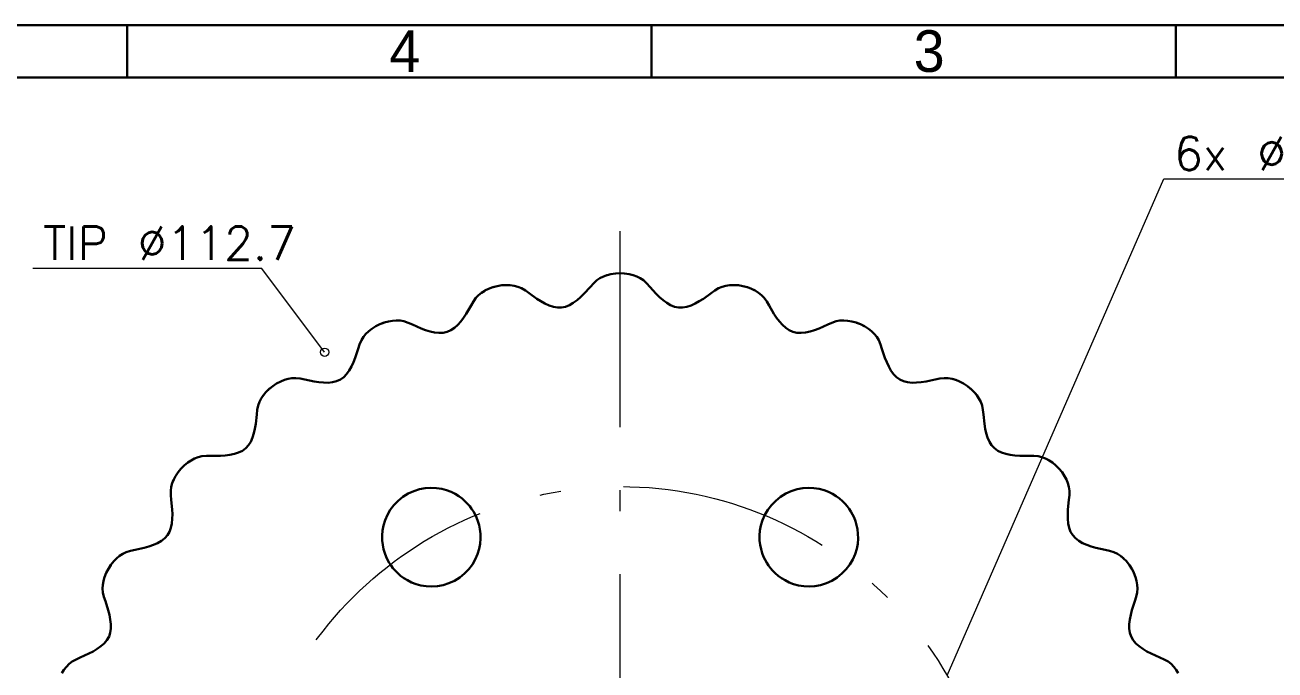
# Model space of a CAD drawing. Header units: millimetres. Extents: x 15 to 416, y 5 to 292.
# Drawn here: x 205.3 to 324.5, y 230.5 to 292 of the extents above; entities that cross this region are included whole.
import ezdxf

# ---------------------------------------------------------------- set-up
doc = ezdxf.new("R2010")
doc.units = ezdxf.units.MM
doc.linetypes.add('CENTER', pattern=[34, 20, -6, 2, -6])
for name, color, linetype, lineweight in [('CENTER', 7, 'CENTER', 18), ('DIM', 7, 'Continuous', 18), ('FORMAT', 7, 'Continuous', 30), ('NOTES', 7, 'Continuous', 18), ('VISIBLE', 7, 'Continuous', 30)]:
    doc.layers.add(name, color=color, linetype=linetype, lineweight=lineweight)
doc.styles.add('SLDTEXTSTYLE0', font='txt.shx')

msp = doc.modelspace()

# ---------------------------------------------------------------- linework, layer by layer
at = {"layer": 'CENTER'}
msp.add_line((262, 151.65), (262, 272.35), dxfattribs=at)
msp.add_circle((262, 212), 36, dxfattribs=at)
at = {"layer": 'DIM'}
for p, q in [((293.177, 230), (313.842, 277.35)), ((313.842, 277.35), (347.586, 277.35)), ((227.825, 268.801), (205.985, 268.801)), ((233.825, 260.801), (227.825, 268.801))]:
    msp.add_line(p, q, dxfattribs=at)
msp.add_circle((233.825, 260.801), 0.4, dxfattribs=at)
at = {"layer": 'FORMAT'}
for p, q in [((215, 287), (215, 292)), ((265, 287), (265, 292)), ((315, 287), (315, 292))]:
    msp.add_line(p, q, dxfattribs=at)
for points in [[(15, 5), (415, 5), (415, 292), (15, 292)], [(20, 10), (410, 10), (410, 287), (20, 287)]]:
    msp.add_lwpolyline(points, close=True, dxfattribs=at)
at = {"layer": 'VISIBLE'}
for p, q in [((260.767, 268.164), (261.131, 268.257)), ((261.131, 268.257), (261.565, 268.324)), ((261.131, 268.257), (261.565, 268.324)), ((261.565, 268.324), (262, 268.347)), ((261.594, 268.326), (262, 268.347)), ((262, 268.347), (262.403, 268.326)), ((262, 268.347), (262.435, 268.324)), ((262.435, 268.324), (262.869, 268.257)), ((262.869, 268.257), (263.233, 268.164)), ((249.864, 267.003), (250.285, 267.115)), ((249.893, 267.011), (250.285, 267.115)), ((250.285, 267.115), (250.715, 267.184)), ((250.715, 267.184), (251.153, 267.208)), ((251.153, 267.208), (251.529, 267.193)), ((251.529, 267.193), (251.901, 267.141)), ((251.529, 267.193), (251.901, 267.141)), ((251.901, 267.141), (252.26, 267.048)), ((252.26, 267.048), (252.599, 266.91)), ((258.559, 266.377), (259.168, 267.042)), ((259.168, 267.042), (259.464, 267.371)), ((259.464, 267.371), (259.779, 267.665)), ((259.779, 267.665), (260.081, 267.871)), ((260.081, 267.871), (260.414, 268.036)), ((260.414, 268.036), (260.767, 268.164)), ((260.414, 268.036), (260.735, 268.153)), ((263.233, 268.164), (263.586, 268.036)), ((263.233, 268.164), (263.586, 268.036)), ((263.586, 268.036), (263.919, 267.871)), ((263.919, 267.871), (264.221, 267.665)), ((264.221, 267.665), (264.536, 267.371)), ((264.536, 267.371), (264.832, 267.042)), ((264.832, 267.042), (265.441, 266.377)), ((271.401, 266.91), (271.74, 267.048)), ((271.401, 266.91), (271.74, 267.048)), ((271.74, 267.048), (272.099, 267.141)), ((272.099, 267.141), (272.471, 267.193)), ((272.099, 267.141), (272.438, 267.188)), ((272.471, 267.193), (272.847, 267.208)), ((272.847, 267.208), (273.285, 267.184)), ((272.847, 267.208), (273.285, 267.184)), ((273.285, 267.184), (273.715, 267.115)), ((273.715, 267.115), (274.104, 267.011)), ((273.715, 267.115), (274.136, 267.003)), ((248.007, 265.635), (248.254, 265.987)), ((248.254, 265.987), (248.507, 266.251)), ((248.507, 266.251), (248.798, 266.482)), ((248.798, 266.482), (249.117, 266.68)), ((248.798, 266.482), (249.117, 266.68)), ((248.798, 266.482), (249.088, 266.662)), ((249.117, 266.68), (249.454, 266.847)), ((249.117, 266.68), (249.454, 266.847)), ((249.454, 266.847), (249.864, 267.003)), ((249.454, 266.847), (249.864, 267.003)), ((252.599, 266.91), (252.968, 266.688)), ((252.968, 266.688), (253.326, 266.428)), ((253.326, 266.428), (254.06, 265.904)), ((254.06, 265.904), (254.446, 265.659)), ((257.893, 265.761), (258.232, 266.057)), ((258.232, 266.057), (258.559, 266.377)), ((265.441, 266.377), (265.768, 266.057)), ((265.768, 266.057), (266.107, 265.761)), ((269.554, 265.659), (269.94, 265.904)), ((269.94, 265.904), (270.674, 266.428)), ((270.674, 266.428), (271.032, 266.688)), ((271.032, 266.688), (271.401, 266.91)), ((274.136, 267.003), (274.546, 266.847)), ((274.546, 266.847), (274.79, 266.726)), ((274.546, 266.847), (274.883, 266.68)), ((274.883, 266.68), (274.912, 266.662)), ((274.883, 266.68), (275.202, 266.482)), ((274.883, 266.68), (275.202, 266.482)), ((275.202, 266.482), (275.493, 266.251)), ((275.493, 266.251), (275.746, 265.987)), ((275.746, 265.987), (275.993, 265.635)), ((247.328, 264.474), (247.786, 265.251)), ((247.786, 265.251), (248.007, 265.635)), ((254.446, 265.659), (254.839, 265.441)), ((254.839, 265.441), (255.236, 265.26)), ((255.236, 265.26), (255.635, 265.128)), ((255.635, 265.128), (256.032, 265.057)), ((256.032, 265.057), (256.423, 265.058)), ((256.423, 265.058), (256.806, 265.138)), ((256.806, 265.138), (257.179, 265.29)), ((256.806, 265.138), (257.179, 265.29)), ((257.179, 265.29), (257.542, 265.502)), ((257.542, 265.502), (257.893, 265.761)), ((266.107, 265.761), (266.458, 265.502)), ((266.458, 265.502), (266.821, 265.29)), ((266.821, 265.29), (267.194, 265.138)), ((267.194, 265.138), (267.577, 265.058)), ((267.577, 265.058), (267.968, 265.057)), ((267.968, 265.057), (268.365, 265.128)), ((268.365, 265.128), (268.764, 265.26)), ((268.764, 265.26), (269.161, 265.441)), ((269.161, 265.441), (269.554, 265.659)), ((275.993, 265.635), (276.214, 265.251)), ((276.214, 265.251), (276.672, 264.474)), ((238.693, 263.278), (239.081, 263.476)), ((238.717, 263.29), (239.081, 263.476)), ((239.081, 263.476), (239.488, 263.632)), ((239.081, 263.476), (239.459, 263.621)), ((239.488, 263.632), (239.912, 263.747)), ((239.912, 263.747), (240.283, 263.81)), ((239.912, 263.747), (240.283, 263.81)), ((240.283, 263.81), (240.657, 263.837)), ((240.283, 263.81), (240.657, 263.837)), ((240.657, 263.837), (241.028, 263.821)), ((241.028, 263.821), (241.388, 263.756)), ((241.388, 263.756), (241.795, 263.616)), ((241.795, 263.616), (242.199, 263.436)), ((246.516, 263.406), (246.806, 263.733)), ((246.806, 263.733), (247.076, 264.093)), ((247.076, 264.093), (247.328, 264.474)), ((276.672, 264.474), (276.924, 264.093)), ((276.672, 264.474), (276.924, 264.093)), ((276.924, 264.093), (277.194, 263.733)), ((277.194, 263.733), (277.484, 263.406)), ((281.801, 263.436), (282.205, 263.616)), ((282.205, 263.616), (282.612, 263.756)), ((282.612, 263.756), (282.972, 263.821)), ((282.972, 263.821), (283.343, 263.837)), ((283.343, 263.837), (283.684, 263.813)), ((283.343, 263.837), (283.717, 263.81)), ((283.717, 263.81), (284.088, 263.747)), ((284.088, 263.747), (284.512, 263.632)), ((284.088, 263.747), (284.512, 263.632)), ((284.512, 263.632), (284.919, 263.476)), ((284.512, 263.632), (284.919, 263.476)), ((284.538, 263.622), (284.919, 263.476)), ((284.919, 263.476), (285.28, 263.292)), ((284.919, 263.476), (285.307, 263.278)), ((237.33, 261.949), (237.523, 262.26)), ((237.523, 262.26), (237.759, 262.546)), ((237.759, 262.546), (238.029, 262.807)), ((237.759, 262.546), (238.005, 262.783)), ((238.029, 262.807), (238.324, 263.04)), ((238.324, 263.04), (238.693, 263.278)), ((238.324, 263.04), (238.693, 263.278)), ((242.199, 263.436), (243.026, 263.076)), ((243.026, 263.076), (243.455, 262.917)), ((243.455, 262.917), (243.885, 262.784)), ((243.455, 262.917), (243.885, 262.784)), ((243.885, 262.784), (244.311, 262.69)), ((244.311, 262.69), (244.729, 262.644)), ((244.729, 262.644), (245.132, 262.657)), ((245.132, 262.657), (245.514, 262.739)), ((245.514, 262.739), (245.872, 262.897)), ((245.872, 262.897), (246.205, 263.124)), ((246.205, 263.124), (246.516, 263.406)), ((277.484, 263.406), (277.795, 263.124)), ((277.795, 263.124), (278.128, 262.897)), ((278.128, 262.897), (278.486, 262.739)), ((278.486, 262.739), (278.868, 262.657)), ((278.868, 262.657), (279.271, 262.644)), ((279.271, 262.644), (279.689, 262.69)), ((279.689, 262.69), (280.115, 262.784)), ((280.115, 262.784), (280.545, 262.917)), ((280.545, 262.917), (280.974, 263.076)), ((280.974, 263.076), (281.801, 263.436)), ((285.307, 263.278), (285.676, 263.04)), ((285.676, 263.04), (285.971, 262.807)), ((285.971, 262.807), (286.241, 262.546)), ((285.971, 262.807), (286.241, 262.546)), ((286.241, 262.546), (286.477, 262.26)), ((286.477, 262.26), (286.67, 261.949)), ((236.739, 260.276), (237.025, 261.132)), ((237.025, 261.132), (237.162, 261.553)), ((237.162, 261.553), (237.33, 261.949)), ((286.67, 261.949), (286.838, 261.553)), ((286.838, 261.553), (286.975, 261.132)), ((286.975, 261.132), (287.261, 260.276)), ((236.571, 259.851), (236.739, 260.276)), ((287.261, 260.276), (287.429, 259.851)), ((235.642, 258.431), (235.921, 258.722)), ((235.921, 258.722), (236.166, 259.063)), ((236.166, 259.063), (236.381, 259.443)), ((236.381, 259.443), (236.571, 259.851)), ((287.429, 259.851), (287.619, 259.443)), ((287.429, 259.851), (287.619, 259.443)), ((287.619, 259.443), (287.834, 259.063)), ((287.834, 259.063), (288.079, 258.722)), ((288.079, 258.722), (288.358, 258.431)), ((228.541, 257.312), (228.88, 257.586)), ((228.565, 257.331), (228.88, 257.586)), ((228.88, 257.586), (229.246, 257.824)), ((229.246, 257.824), (229.636, 258.024)), ((229.636, 258.024), (229.986, 258.163)), ((229.636, 258.024), (229.986, 258.163)), ((229.986, 258.163), (230.346, 258.266)), ((229.986, 258.163), (230.346, 258.266)), ((230.346, 258.266), (230.712, 258.328)), ((230.346, 258.266), (230.712, 258.328)), ((230.712, 258.328), (231.078, 258.339)), ((231.078, 258.339), (231.505, 258.287)), ((231.505, 258.287), (231.938, 258.195)), ((231.938, 258.195), (232.822, 258.015)), ((232.822, 258.015), (233.274, 257.948)), ((233.274, 257.948), (233.722, 257.908)), ((233.274, 257.948), (233.722, 257.908)), ((233.722, 257.908), (234.159, 257.904)), ((234.159, 257.904), (234.577, 257.946)), ((234.577, 257.946), (234.968, 258.042)), ((234.968, 258.042), (235.325, 258.202)), ((235.325, 258.202), (235.642, 258.431)), ((288.358, 258.431), (288.675, 258.202)), ((288.675, 258.202), (289.032, 258.042)), ((289.032, 258.042), (289.423, 257.946)), ((289.423, 257.946), (289.841, 257.904)), ((289.841, 257.904), (290.278, 257.908)), ((290.278, 257.908), (290.726, 257.948)), ((290.726, 257.948), (291.178, 258.015)), ((291.178, 258.015), (292.062, 258.195)), ((291.178, 258.015), (292.062, 258.195)), ((292.062, 258.195), (292.495, 258.287)), ((292.495, 258.287), (292.922, 258.339)), ((292.922, 258.339), (293.288, 258.328)), ((293.288, 258.328), (293.654, 258.266)), ((293.654, 258.266), (293.982, 258.172)), ((293.654, 258.266), (294.014, 258.163)), ((294.014, 258.163), (294.364, 258.024)), ((294.364, 258.024), (294.754, 257.824)), ((294.364, 258.024), (294.754, 257.824)), ((294.754, 257.824), (295.12, 257.586)), ((295.12, 257.586), (295.433, 257.332)), ((295.12, 257.586), (295.459, 257.312)), ((227.608, 256.073), (227.779, 256.402)), ((227.608, 256.073), (227.779, 256.402)), ((227.779, 256.402), (227.99, 256.713)), ((227.779, 256.402), (227.971, 256.685)), ((227.99, 256.713), (228.23, 257.002)), ((227.99, 256.713), (228.23, 257.002)), ((228.23, 257.002), (228.541, 257.312)), ((228.23, 257.002), (228.541, 257.312)), ((228.433, 257.204), (228.541, 257.312)), ((295.459, 257.312), (295.567, 257.204)), ((295.459, 257.312), (295.77, 257.002)), ((295.77, 257.002), (295.943, 256.794)), ((295.77, 257.002), (296.01, 256.713)), ((296.01, 256.713), (296.221, 256.402)), ((296.01, 256.713), (296.221, 256.402)), ((296.221, 256.402), (296.392, 256.073)), ((296.221, 256.402), (296.392, 256.073)), ((227.356, 254.866), (227.402, 255.306)), ((227.402, 255.306), (227.484, 255.729)), ((227.484, 255.729), (227.608, 256.073)), ((227.484, 255.729), (227.608, 256.073)), ((296.392, 256.073), (296.516, 255.729)), ((296.516, 255.729), (296.598, 255.306)), ((296.598, 255.306), (296.644, 254.866)), ((227.178, 253.519), (227.254, 253.97)), ((227.254, 253.97), (227.356, 254.866)), ((296.644, 254.866), (296.746, 253.97)), ((296.746, 253.97), (296.822, 253.519)), ((226.946, 252.664), (227.078, 253.081)), ((227.078, 253.081), (227.178, 253.519)), ((296.822, 253.519), (296.922, 253.081)), ((296.822, 253.519), (296.922, 253.081)), ((296.922, 253.081), (297.054, 252.664)), ((225.986, 251.416), (226.302, 251.647)), ((226.302, 251.647), (226.564, 251.937)), ((226.564, 251.937), (226.777, 252.279)), ((226.777, 252.279), (226.946, 252.664)), ((297.054, 252.664), (297.223, 252.279)), ((297.223, 252.279), (297.436, 251.937)), ((297.436, 251.937), (297.698, 251.647)), ((297.698, 251.647), (298.014, 251.416)), ((220.774, 250.289), (221.087, 250.498)), ((221.087, 250.498), (221.418, 250.675)), ((221.087, 250.498), (221.418, 250.675)), ((221.418, 250.675), (221.764, 250.811)), ((221.764, 250.811), (222.119, 250.898)), ((222.119, 250.898), (222.548, 250.935)), ((222.548, 250.935), (222.99, 250.935)), ((222.99, 250.935), (223.892, 250.943)), ((223.892, 250.943), (224.348, 250.971)), ((224.348, 250.971), (224.795, 251.025)), ((224.795, 251.025), (225.223, 251.113)), ((225.223, 251.113), (225.623, 251.241)), ((225.623, 251.241), (225.986, 251.416)), ((298.014, 251.416), (298.377, 251.241)), ((298.377, 251.241), (298.777, 251.113)), ((298.777, 251.113), (299.205, 251.025)), ((299.205, 251.025), (299.652, 250.971)), ((299.652, 250.971), (300.108, 250.943)), ((300.108, 250.943), (301.01, 250.935)), ((301.01, 250.935), (301.452, 250.935)), ((301.452, 250.935), (301.881, 250.898)), ((301.881, 250.898), (302.236, 250.811)), ((302.236, 250.811), (302.582, 250.675)), ((302.236, 250.811), (302.582, 250.675)), ((302.582, 250.675), (302.883, 250.514)), ((302.582, 250.675), (302.913, 250.498)), ((302.913, 250.498), (303.226, 250.289)), ((219.611, 248.998), (219.851, 249.365)), ((219.611, 248.998), (219.851, 249.365)), ((219.851, 249.365), (220.126, 249.704)), ((219.868, 249.386), (220.126, 249.704)), ((220.126, 249.704), (220.434, 250.012)), ((220.126, 249.704), (220.411, 249.989)), ((220.434, 250.012), (220.774, 250.289)), ((220.434, 250.012), (220.774, 250.289)), ((303.226, 250.289), (303.566, 250.012)), ((303.226, 250.289), (303.566, 250.012)), ((303.226, 250.289), (303.566, 250.012)), ((303.566, 250.012), (303.874, 249.704)), ((303.566, 250.012), (303.874, 249.704)), ((303.588, 249.991), (303.874, 249.704)), ((303.874, 249.704), (304.13, 249.389)), ((303.874, 249.704), (304.149, 249.365)), ((304.149, 249.365), (304.389, 248.998)), ((219.147, 247.597), (219.196, 247.959)), ((219.196, 247.959), (219.296, 248.317)), ((219.296, 248.317), (219.436, 248.665)), ((219.296, 248.317), (219.424, 248.634)), ((219.436, 248.665), (219.611, 248.998)), ((219.436, 248.665), (219.611, 248.998)), ((304.389, 248.998), (304.517, 248.754)), ((304.389, 248.998), (304.564, 248.665)), ((304.564, 248.665), (304.704, 248.317)), ((304.564, 248.665), (304.704, 248.317)), ((304.704, 248.317), (304.804, 247.959)), ((304.804, 247.959), (304.853, 247.597)), ((219.147, 247.597), (219.154, 247.166)), ((219.154, 247.166), (219.201, 246.726)), ((240.838, 246.654), (241.296, 247.021)), ((241.296, 247.021), (241.795, 247.328)), ((241.296, 247.021), (241.795, 247.328)), ((241.795, 247.328), (242.325, 247.568)), ((242.325, 247.568), (242.872, 247.74)), ((242.872, 247.74), (243.423, 247.841)), ((243.423, 247.841), (243.966, 247.877)), ((243.966, 247.877), (244.49, 247.851)), ((244.49, 247.851), (244.988, 247.772)), ((244.988, 247.772), (245.453, 247.647)), ((245.453, 247.647), (245.881, 247.484)), ((245.881, 247.484), (246.27, 247.292)), ((246.27, 247.292), (246.621, 247.079)), ((246.621, 247.079), (246.933, 246.85)), ((246.933, 246.85), (247.209, 246.611)), ((276.838, 246.654), (277.296, 247.021)), ((276.838, 246.654), (277.296, 247.021)), ((277.296, 247.021), (277.795, 247.328)), ((277.296, 247.021), (277.795, 247.328)), ((277.795, 247.328), (278.325, 247.568)), ((278.325, 247.568), (278.872, 247.74)), ((278.872, 247.74), (279.423, 247.841)), ((279.423, 247.841), (279.966, 247.877)), ((279.966, 247.877), (280.49, 247.851)), ((280.49, 247.851), (280.988, 247.772)), ((280.988, 247.772), (281.453, 247.647)), ((281.453, 247.647), (281.881, 247.484)), ((281.881, 247.484), (282.27, 247.292)), ((282.27, 247.292), (282.621, 247.079)), ((282.621, 247.079), (282.933, 246.85)), ((282.933, 246.85), (283.209, 246.611)), ((304.799, 246.726), (304.846, 247.166)), ((304.846, 247.166), (304.853, 247.597)), ((219.201, 246.726), (219.287, 245.828)), ((219.287, 245.828), (219.307, 245.371)), ((239.805, 245.296), (240.087, 245.78)), ((240.087, 245.78), (240.433, 246.237)), ((240.433, 246.237), (240.838, 246.654)), ((240.433, 246.237), (240.838, 246.654)), ((247.209, 246.611), (247.451, 246.368)), ((247.451, 246.368), (247.662, 246.124)), ((247.662, 246.124), (247.844, 245.881)), ((247.844, 245.881), (248.01, 245.628)), ((248.01, 245.628), (248.169, 245.347)), ((275.805, 245.296), (276.087, 245.78)), ((276.087, 245.78), (276.433, 246.237)), ((276.433, 246.237), (276.838, 246.654)), ((276.433, 246.237), (276.838, 246.654)), ((283.209, 246.611), (283.451, 246.368)), ((283.451, 246.368), (283.662, 246.124)), ((283.662, 246.124), (283.844, 245.881)), ((283.844, 245.881), (284.01, 245.628)), ((284.01, 245.628), (284.169, 245.347)), ((304.693, 245.371), (304.713, 245.828)), ((304.713, 245.828), (304.799, 246.726)), ((219.172, 244.075), (219.258, 244.487)), ((219.258, 244.487), (219.3, 244.921)), ((219.3, 244.921), (219.307, 245.371)), ((239.435, 244.295), (239.588, 244.797)), ((239.588, 244.797), (239.805, 245.296)), ((248.169, 245.347), (248.316, 245.037)), ((248.316, 245.037), (248.447, 244.697)), ((248.447, 244.697), (248.557, 244.326)), ((275.435, 244.295), (275.588, 244.797)), ((275.588, 244.797), (275.805, 245.296)), ((284.169, 245.347), (284.316, 245.037)), ((284.316, 245.037), (284.447, 244.697)), ((284.447, 244.697), (284.557, 244.326)), ((304.693, 245.371), (304.7, 244.921)), ((304.7, 244.921), (304.742, 244.487)), ((304.742, 244.487), (304.828, 244.075)), ((218.578, 243.067), (218.839, 243.358)), ((218.839, 243.358), (219.035, 243.696)), ((219.035, 243.696), (219.172, 244.075)), ((239.302, 243.32), (239.341, 243.8)), ((239.302, 243.32), (239.311, 242.862)), ((239.341, 243.8), (239.435, 244.295)), ((248.557, 244.326), (248.64, 243.923)), ((248.64, 243.923), (248.689, 243.492)), ((248.689, 243.492), (248.698, 243.034)), ((275.302, 243.32), (275.341, 243.8)), ((275.302, 243.32), (275.311, 242.862)), ((275.341, 243.8), (275.435, 244.295)), ((284.557, 244.326), (284.64, 243.923)), ((284.64, 243.923), (284.689, 243.492)), ((284.689, 243.492), (284.698, 243.034)), ((304.828, 244.075), (304.965, 243.696)), ((304.965, 243.696), (305.161, 243.358)), ((305.161, 243.358), (305.422, 243.067)), ((215.748, 241.974), (216.629, 242.169)), ((216.629, 242.169), (217.069, 242.292)), ((217.069, 242.292), (217.494, 242.437)), ((217.494, 242.437), (217.895, 242.612)), ((217.895, 242.612), (218.26, 242.82)), ((218.26, 242.82), (218.578, 243.067)), ((239.311, 242.862), (239.36, 242.431)), ((239.36, 242.431), (239.443, 242.028)), ((239.443, 242.028), (239.553, 241.657)), ((248.412, 241.557), (248.565, 242.059)), ((248.565, 242.059), (248.659, 242.554)), ((248.659, 242.554), (248.698, 243.034)), ((275.311, 242.862), (275.36, 242.431)), ((275.36, 242.431), (275.443, 242.028)), ((275.443, 242.028), (275.553, 241.657)), ((284.412, 241.557), (284.565, 242.059)), ((284.565, 242.059), (284.659, 242.554)), ((284.659, 242.554), (284.698, 243.034)), ((305.422, 243.067), (305.74, 242.82)), ((305.74, 242.82), (306.105, 242.612)), ((306.105, 242.612), (306.506, 242.437)), ((306.506, 242.437), (306.931, 242.292)), ((306.931, 242.292), (307.371, 242.169)), ((307.371, 242.169), (308.252, 241.974)), ((213.439, 240.539), (213.714, 240.881)), ((213.439, 240.539), (213.714, 240.881)), ((213.714, 240.881), (213.977, 241.15)), ((213.714, 240.881), (213.977, 241.15)), ((213.977, 241.15), (214.264, 241.392)), ((213.977, 241.15), (214.264, 241.392)), ((214.264, 241.392), (214.574, 241.597)), ((214.574, 241.597), (214.903, 241.756)), ((214.903, 241.756), (215.315, 241.882)), ((215.315, 241.882), (215.748, 241.974)), ((239.553, 241.657), (239.684, 241.317)), ((239.684, 241.317), (239.831, 241.007)), ((239.831, 241.007), (239.99, 240.726)), ((247.913, 240.574), (248.195, 241.058)), ((248.195, 241.058), (248.412, 241.557)), ((275.553, 241.657), (275.684, 241.317)), ((275.684, 241.317), (275.831, 241.007)), ((275.831, 241.007), (275.99, 240.726)), ((283.913, 240.574), (284.195, 241.058)), ((284.195, 241.058), (284.412, 241.557)), ((308.252, 241.974), (308.685, 241.882)), ((308.685, 241.882), (309.097, 241.756)), ((309.097, 241.756), (309.426, 241.597)), ((309.426, 241.597), (309.736, 241.392)), ((309.736, 241.392), (309.997, 241.172)), ((309.736, 241.392), (310.023, 241.15)), ((310.023, 241.15), (310.286, 240.881)), ((310.286, 240.881), (310.561, 240.539)), ((310.286, 240.881), (310.561, 240.539)), ((212.845, 239.376), (213.003, 239.785)), ((212.845, 239.376), (213.003, 239.785)), ((213.003, 239.785), (213.202, 240.173)), ((213.003, 239.785), (213.202, 240.173)), ((213.016, 239.811), (213.202, 240.173)), ((213.202, 240.173), (213.439, 240.539)), ((213.202, 240.173), (213.422, 240.513)), ((239.99, 240.726), (240.156, 240.473)), ((240.156, 240.473), (240.338, 240.23)), ((240.338, 240.23), (240.549, 239.986)), ((240.549, 239.986), (240.791, 239.743)), ((240.791, 239.743), (241.067, 239.504)), ((246.704, 239.333), (247.162, 239.7)), ((246.704, 239.333), (247.162, 239.7)), ((247.162, 239.7), (247.567, 240.117)), ((247.162, 239.7), (247.567, 240.117)), ((247.567, 240.117), (247.913, 240.574)), ((275.99, 240.726), (276.156, 240.473)), ((276.156, 240.473), (276.338, 240.23)), ((276.338, 240.23), (276.549, 239.986)), ((276.549, 239.986), (276.791, 239.743)), ((276.791, 239.743), (277.067, 239.504)), ((282.704, 239.333), (283.162, 239.7)), ((282.704, 239.333), (283.162, 239.7)), ((283.162, 239.7), (283.567, 240.117)), ((283.162, 239.7), (283.567, 240.117)), ((283.567, 240.117), (283.913, 240.574)), ((310.561, 240.539), (310.798, 240.173)), ((310.577, 240.516), (310.798, 240.173)), ((310.798, 240.173), (310.982, 239.814)), ((310.798, 240.173), (310.997, 239.785)), ((310.997, 239.785), (311.155, 239.376)), ((212.655, 238.274), (212.678, 238.644)), ((212.678, 238.644), (212.743, 239.014)), ((212.678, 238.644), (212.737, 238.981)), ((212.743, 239.014), (212.845, 239.376)), ((241.067, 239.504), (241.379, 239.275)), ((241.379, 239.275), (241.73, 239.062)), ((241.73, 239.062), (242.119, 238.87)), ((242.119, 238.87), (242.547, 238.707)), ((242.547, 238.707), (243.012, 238.582)), ((243.012, 238.582), (243.51, 238.503)), ((243.51, 238.503), (244.034, 238.477)), ((244.034, 238.477), (244.577, 238.513)), ((244.577, 238.513), (245.128, 238.614)), ((245.128, 238.614), (245.675, 238.786)), ((245.675, 238.786), (246.205, 239.026)), ((245.675, 238.786), (246.205, 239.026)), ((246.205, 239.026), (246.704, 239.333)), ((246.205, 239.026), (246.704, 239.333)), ((277.067, 239.504), (277.379, 239.275)), ((277.379, 239.275), (277.73, 239.062)), ((277.73, 239.062), (278.119, 238.87)), ((278.119, 238.87), (278.547, 238.707)), ((278.547, 238.707), (279.012, 238.582)), ((279.012, 238.582), (279.51, 238.503)), ((279.51, 238.503), (280.034, 238.477)), ((280.034, 238.477), (280.577, 238.513)), ((280.577, 238.513), (281.128, 238.614)), ((281.128, 238.614), (281.675, 238.786)), ((281.675, 238.786), (282.205, 239.026)), ((281.675, 238.786), (282.205, 239.026)), ((282.205, 239.026), (282.704, 239.333)), ((282.205, 239.026), (282.704, 239.333)), ((311.155, 239.376), (311.257, 239.014)), ((311.257, 239.014), (311.322, 238.644)), ((311.257, 239.014), (311.322, 238.644)), ((311.257, 239.014), (311.322, 238.644)), ((311.322, 238.644), (311.345, 238.274)), ((311.322, 238.644), (311.345, 238.274)), ((212.655, 238.274), (212.682, 237.909)), ((212.682, 237.909), (212.779, 237.49)), ((212.779, 237.49), (212.916, 237.069)), ((311.084, 237.069), (311.221, 237.49)), ((311.221, 237.49), (311.318, 237.909)), ((311.318, 237.909), (311.345, 238.274)), ((212.916, 237.069), (213.187, 236.209)), ((213.187, 236.209), (213.301, 235.766)), ((310.699, 235.766), (310.813, 236.209)), ((310.699, 235.766), (310.813, 236.209)), ((310.813, 236.209), (311.084, 237.069)), ((213.301, 235.766), (213.388, 235.324)), ((213.388, 235.324), (213.437, 234.89)), ((213.437, 234.89), (213.439, 234.47)), ((310.561, 234.47), (310.563, 234.89)), ((310.563, 234.89), (310.612, 235.324)), ((310.612, 235.324), (310.699, 235.766)), ((213.067, 233.36), (213.262, 233.699)), ((213.262, 233.699), (213.384, 234.071)), ((213.384, 234.071), (213.439, 234.47)), ((310.561, 234.47), (310.616, 234.071)), ((310.616, 234.071), (310.738, 233.699)), ((310.738, 233.699), (310.933, 233.36)), ((211.753, 232.287), (212.139, 232.518)), ((212.139, 232.518), (212.494, 232.772)), ((212.494, 232.772), (212.807, 233.052)), ((212.807, 233.052), (213.067, 233.36)), ((310.933, 233.36), (311.193, 233.052)), ((311.193, 233.052), (311.506, 232.772)), ((311.506, 232.772), (311.861, 232.518)), ((311.861, 232.518), (312.247, 232.287)), ((209.457, 231.09), (209.746, 231.314)), ((209.746, 231.314), (210.122, 231.523)), ((210.122, 231.523), (210.527, 231.702)), ((210.527, 231.702), (211.348, 232.076)), ((211.348, 232.076), (211.753, 232.287)), ((312.247, 232.287), (312.652, 232.076)), ((312.652, 232.076), (313.473, 231.702)), ((313.473, 231.702), (313.878, 231.523)), ((313.878, 231.523), (314.254, 231.314)), ((314.254, 231.314), (314.543, 231.09)), ((208.765, 230.211), (208.966, 230.529)), ((208.966, 230.529), (209.197, 230.825)), ((208.966, 230.529), (209.197, 230.825)), ((209.197, 230.825), (209.457, 231.09)), ((209.197, 230.825), (209.457, 231.09)), ((314.543, 231.09), (314.803, 230.825)), ((314.543, 231.09), (314.803, 230.825)), ((314.803, 230.825), (315.013, 230.556)), ((314.803, 230.825), (315.034, 230.529)), ((315.034, 230.529), (315.235, 230.211))]:
    msp.add_line(p, q, dxfattribs=at)

# ---------------------------------------------------------------- texts
at = {"layer": 'FORMAT', "char_height": 3.97, "attachment_point": 1}
for s, insert in [('4', (240, 291.5)), ('3', (290, 291.5))]:
    msp.add_mtext(s, dxfattribs=dict(at, insert=insert))
at = {"layer": 'NOTES', "style": 'SLDTEXTSTYLE0'}
for s, p in [('6x Ø9.4, PCD Ø72', (314.842, 278.15)), ('TIP Ø112.7', (206.985, 269.601))]:
    msp.add_text(s, height=3.2, dxfattribs=at).set_placement(p)

doc.saveas('drawing.dxf')
